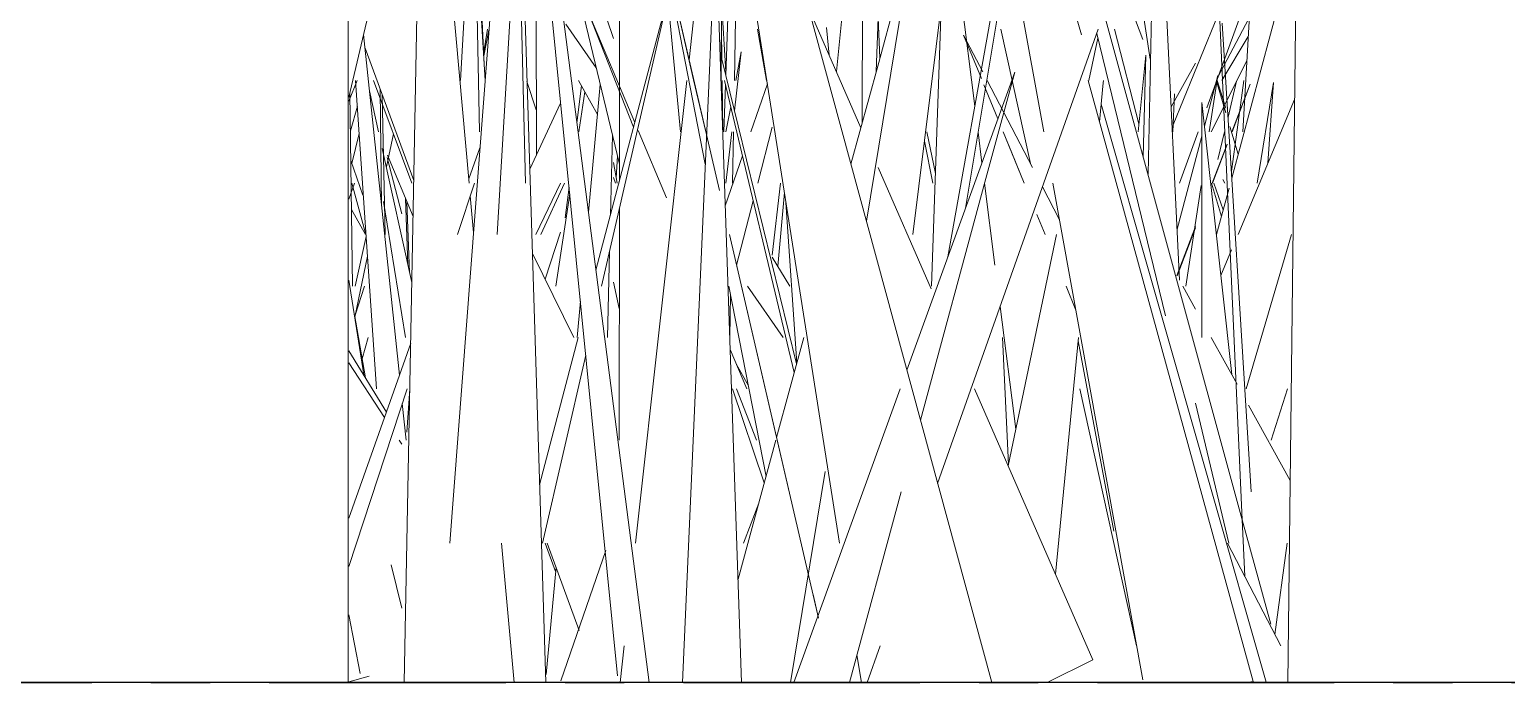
# Model space of a CAD drawing. Header units: millimetres. Extents: x -10020 to 20888, y -4665 to 12339.
# Drawn here: x 2069.8 to 2149.1, y 3048 to 3083 of the extents above; entities that cross this region are included whole.
import ezdxf

# ---------------------------------------------------------------- set-up
doc = ezdxf.new("R2010")
doc.units = ezdxf.units.MM
doc.linetypes.add('Grid Line 1_2_', pattern=[22.225, 12.7, -3.175, 3.175, -3.175])
doc.layers.add('A-FLOR-HRAL', color=11, linetype='Continuous', lineweight=9)
doc.layers.add('G-IMPT', color=8, linetype='Continuous', lineweight=9)

# ---------------------------------------------------------------- blocks, each defined once
blk = doc.blocks.new('Top Rail Type - Top Rail_Internal_-407983-West')
at = {"layer": 'A-FLOR-HRAL'}
blk.add_line((2147.885, 3938.639), (2137.367, 3048), dxfattribs=at)
blk = doc.blocks.new('Railing - 3_4_-V12-West')
at = {"layer": 'A-FLOR-HRAL'}
blk.add_line((2086.948, 3048), (2086.948, 3746.5), dxfattribs=at)
blk = doc.blocks.new('Railing - Railing-408075-West')
blk.add_blockref('Railing - 3_4_-V12-West', (0, 0))
blk = doc.blocks.new('Grass Array - 25_dwg-V24-West')
at = {"layer": 'G-IMPT'}
for p, q in [((2124.27, 3077.552), (2118.215, 3111.055)), ((2086.98, 3079.415), (2094.141, 3110.025)), ((2113.307, 3055.48), (2104.898, 3109.035)), ((2101.497, 3074.912), (2101.517, 3106.995)), ((2101.4, 3048.355), (2095.872, 3104.01)), ((2120.574, 3078.924), (2117.444, 3103.614)), ((2092.404, 3055.48), (2095.881, 3101.287)), ((2102.592, 3100.719), (2104.772, 3077.552)), ((2091.338, 3098.041), (2093.43, 3074.793)), ((2119.129, 3070.841), (2123.744, 3096.655)), ((2123.852, 3096.212), (2120.073, 3073.449)), ((2106.967, 3080.311), (2106.985, 3095.744)), ((2134.922, 3056.737), (2124.18, 3096.144)), ((2113.141, 3080.781), (2114.565, 3094.98)), ((2097.174, 3093.916), (2103.094, 3048)), ((2097.261, 3094.106), (2101.182, 3082.555)), ((2089.952, 3048), (2090.791, 3092.482)), ((2092.962, 3080.311), (2093.702, 3092.613)), ((2096.177, 3091.796), (2097.542, 3048)), ((2094.944, 3072.034), (2096.062, 3091.096)), ((2109.703, 3091.347), (2121.477, 3048)), ((2129.869, 3075.274), (2130.207, 3091.347)), ((2134.922, 3056.737), (2133.381, 3091.077)), ((2134.953, 3077.552), (2135.753, 3091.347)), ((2124.164, 3090.198), (2126.291, 3082.749)), ((2094.234, 3081.181), (2093.782, 3088.617)), ((2093.984, 3077.552), (2093.782, 3088.617)), ((2106.018, 3088.494), (2105.235, 3081.421)), ((2106.344, 3081.248), (2106.663, 3088.545)), ((2108.058, 3048), (2106.663, 3088.545)), ((2131.211, 3077.927), (2135.567, 3088.588)), ((2114.752, 3072.759), (2117.288, 3088.178)), ((2115.359, 3081.085), (2117.288, 3088.178)), ((2129.983, 3081.46), (2128.962, 3088.061)), ((2137.841, 3088.027), (2134.365, 3075.073)), ((2101.498, 3075.815), (2098.77, 3087.158)), ((2103.857, 3087.364), (2106.107, 3075.809)), ((2103.857, 3087.364), (2105.483, 3080.351)), ((2106.862, 3074.401), (2103.857, 3087.364)), ((2114.551, 3086.706), (2114.535, 3078.056)), ((2130.706, 3087.264), (2131.564, 3069.593)), ((2128.268, 3086), (2129.585, 3082.514)), ((2100.241, 3070.13), (2104.204, 3085.214)), ((2102.683, 3078.59), (2104.204, 3085.214)), ((2107.387, 3085.829), (2107.204, 3080.57)), ((2107.671, 3080.311), (2107.77, 3085.829)), ((2117.245, 3072.034), (2118.958, 3085.829)), ((2094.073, 3084.659), (2094.235, 3081.181)), ((2097.021, 3084.414), (2097.041, 3076.312)), ((2106.979, 3084.601), (2107.211, 3080.774)), ((2135.266, 3085.002), (2133.025, 3078.836)), ((2096.245, 3083.569), (2096.459, 3074.793)), ((2099.81, 3084.035), (2102.258, 3077.805)), ((2099.81, 3084.035), (2102.323, 3078.054)), ((2114.456, 3077.764), (2111.634, 3084.238)), ((2115.277, 3080.783), (2115.392, 3083.672)), ((2115.475, 3081.514), (2115.392, 3083.672)), ((2118.76, 3084.234), (2118.256, 3069.275)), ((2133.624, 3080.485), (2135.266, 3083.598)), ((2087.768, 3082.782), (2089.688, 3064.486)), ((2094.209, 3081.747), (2094.42, 3083.07)), ((2094.214, 3081.629), (2094.494, 3083.014)), ((2094.214, 3081.629), (2094.494, 3083.014)), ((2098.63, 3083.336), (2100.253, 3080.994)), ((2106.998, 3081.41), (2106.975, 3083.07)), ((2109.398, 3080.311), (2108.913, 3083.07)), ((2112.619, 3083.144), (2112.753, 3081.671)), ((2127.198, 3083.07), (2118.576, 3058.68)), ((2119.974, 3082.742), (2120.995, 3080.776)), ((2119.974, 3082.742), (2120.928, 3080.406)), ((2120.928, 3080.406), (2119.974, 3082.742)), ((2121.965, 3083.07), (2123.554, 3075.848)), ((2130.808, 3067.677), (2127.114, 3082.832)), ((2129.383, 3077.99), (2128.068, 3083.07)), ((2133.853, 3083.391), (2135.399, 3058.239)), ((2090.46, 3074.935), (2087.846, 3082.039)), ((2126.697, 3080.311), (2127.174, 3082.586)), ((2133.835, 3080.311), (2135.25, 3082.676)), ((2094.234, 3081.181), (2094.287, 3080.311)), ((2106.344, 3081.248), (2104.892, 3048)), ((2111.01, 3065.094), (2106.968, 3081.528)), ((2107.668, 3078.683), (2108.039, 3081.853)), ((2107.745, 3080.311), (2108.039, 3081.853)), ((2129.339, 3077.552), (2129.748, 3081.666)), ((2129.611, 3076.217), (2129.748, 3081.666)), ((2131.112, 3078.898), (2132.425, 3081.229)), ((2135.173, 3081.358), (2133.261, 3077.552)), ((2106.132, 3077.552), (2105.483, 3080.351)), ((2115.359, 3081.085), (2113.924, 3075.808)), ((2116.926, 3064.754), (2122.714, 3080.749)), ((2121.115, 3074.842), (2122.714, 3080.749)), ((2132.896, 3077.854), (2133.615, 3080.57)), ((2133.156, 3077.552), (2133.615, 3080.57)), ((2086.98, 3079.203), (2087.426, 3080.311)), ((2087.175, 3069.275), (2087.033, 3079.639)), ((2088.462, 3063.757), (2087.342, 3080.311)), ((2088.572, 3077.552), (2088.085, 3079.759)), ((2090.349, 3074.793), (2088.303, 3080.311)), ((2088.664, 3079.816), (2088.733, 3073.582)), ((2088.917, 3072.034), (2088.767, 3079.535)), ((2096.537, 3080.246), (2097.035, 3078.734)), ((2099.221, 3078.039), (2099.465, 3080.022)), ((2100.321, 3078.483), (2099.304, 3080.311)), ((2099.647, 3079.694), (2099.328, 3077.552)), ((2100.469, 3080.095), (2099.84, 3073.234)), ((2105.112, 3080.311), (2102.362, 3055.48)), ((2107.05, 3077.552), (2107.012, 3080.311)), ((2107.187, 3080.079), (2107.099, 3077.552)), ((2110.883, 3064.629), (2107.131, 3080.311)), ((2108.55, 3077.552), (2109.438, 3080.12)), ((2121.064, 3080.073), (2121.809, 3078.248)), ((2121.809, 3078.248), (2121.064, 3080.073)), ((2121.237, 3080.311), (2123.665, 3075.635)), ((2126.652, 3080.311), (2135.507, 3048.047)), ((2127.466, 3080.19), (2127.261, 3078.091)), ((2127.466, 3080.19), (2127.478, 3080.311)), ((2131.192, 3077.552), (2131.296, 3079.589)), ((2134.052, 3078.565), (2133.545, 3080.267)), ((2134.041, 3078.824), (2133.581, 3080.311)), ((2134.164, 3078.333), (2134.625, 3080.267)), ((2134.372, 3077.552), (2135.353, 3080.114)), ((2134.38, 3077.552), (2135.353, 3080.114)), ((2134.652, 3077.667), (2135.018, 3080.311)), ((2135.718, 3074.793), (2136.608, 3080.204)), ((2136.307, 3075.871), (2136.608, 3080.204)), ((2087.061, 3077.598), (2087.435, 3078.935)), ((2098.341, 3079.097), (2096.684, 3075.545)), ((2107.218, 3077.552), (2107.473, 3078.886)), ((2136.209, 3048.015), (2127.353, 3079.029)), ((2133.365, 3073.589), (2132.757, 3079.122)), ((2132.758, 3066.516), (2132.757, 3079.122)), ((2134.698, 3072.034), (2137.738, 3079.285)), ((2102.683, 3078.59), (2100.543, 3069.275)), ((2087.142, 3075.845), (2087.534, 3077.471)), ((2088.989, 3075.666), (2089.364, 3077.449)), ((2101.017, 3073.085), (2101.122, 3077.379)), ((2104.022, 3074.011), (2102.501, 3077.632)), ((2107.337, 3075.851), (2107.536, 3077.552)), ((2107.573, 3074.793), (2107.622, 3077.552)), ((2109.703, 3077.802), (2108.925, 3074.793)), ((2118.459, 3075.31), (2117.998, 3077.552)), ((2120.958, 3075.896), (2120.751, 3077.533)), ((2122.093, 3077.552), (2122.557, 3076.416)), ((2123.219, 3074.793), (2122.093, 3077.552)), ((2131.432, 3072.32), (2132.757, 3077.328)), ((2132.558, 3077.552), (2131.556, 3074.793)), ((2133.624, 3076.065), (2133.978, 3077.552)), ((2134.267, 3077.84), (2134.709, 3076.355)), ((2134.652, 3077.667), (2134.342, 3075.437)), ((2090.357, 3069.472), (2088.769, 3076.664)), ((2093.409, 3075.024), (2093.999, 3076.697)), ((2117.869, 3077.058), (2118.317, 3074.793)), ((2123.219, 3074.793), (2122.557, 3076.416)), ((2133.316, 3074.793), (2134.12, 3076.895)), ((2133.332, 3074.793), (2134.121, 3076.871)), ((2087.083, 3076.015), (2087.729, 3074.161)), ((2089.821, 3073.154), (2089.031, 3076.177)), ((2089.055, 3076.295), (2090.424, 3073.004)), ((2101.182, 3075.914), (2101.369, 3074.793)), ((2101.325, 3075.057), (2101.392, 3076.257)), ((2107.178, 3073.588), (2108.102, 3076.257)), ((2107.337, 3075.851), (2107.213, 3074.793)), ((2118.224, 3069.121), (2115.383, 3075.637)), ((2087.288, 3074.793), (2086.98, 3073.943)), ((2087.129, 3074.793), (2087.882, 3072.034)), ((2093.715, 3074.793), (2092.812, 3072.034)), ((2097.006, 3072.034), (2098.343, 3074.793)), ((2097.006, 3072.034), (2098.343, 3074.793)), ((2098.548, 3074.793), (2097.277, 3072.034)), ((2101.281, 3074.793), (2101.182, 3075.107)), ((2109.703, 3070.937), (2110.147, 3074.793)), ((2121.115, 3074.842), (2117.656, 3062.069)), ((2121.655, 3070.401), (2121.098, 3074.793)), ((2129.585, 3048.142), (2124.768, 3074.793)), ((2133.812, 3073.013), (2133.283, 3074.793)), ((2133.907, 3073.369), (2133.406, 3074.793)), ((2133.986, 3074.793), (2133.889, 3074.989)), ((2133.997, 3074.793), (2133.889, 3074.989)), ((2093.491, 3074.111), (2093.669, 3072.141)), ((2098.831, 3074.218), (2098.094, 3069.275)), ((2098.594, 3072.939), (2098.795, 3074.577)), ((2109.995, 3070.35), (2110.354, 3074.291)), ((2124.203, 3074.598), (2125.124, 3072.824)), ((2132.718, 3074.671), (2131.898, 3069.275)), ((2134.217, 3074.525), (2133.549, 3072.034)), ((2087.119, 3073.385), (2087.867, 3072.034)), ((2088.831, 3073.806), (2090.021, 3066.516)), ((2090.148, 3070.417), (2090.021, 3073.972)), ((2090.092, 3073.803), (2090.24, 3070.003)), ((2101.489, 3060.998), (2101.496, 3073.427)), ((2108.679, 3073.842), (2107.79, 3070.402)), ((2111.02, 3065.133), (2110.436, 3073.765)), ((2111.02, 3065.133), (2110.436, 3073.765)), ((2133.365, 3073.589), (2134.361, 3064.528)), ((2124.345, 3072.034), (2123.904, 3073.114)), ((2124.345, 3072.034), (2123.904, 3073.114)), ((2132.425, 3072.468), (2131.423, 3069.85)), ((2131.441, 3069.816), (2132.425, 3072.406)), ((2087.907, 3071.942), (2087.318, 3069.275)), ((2097.507, 3069.641), (2098.341, 3072.173)), ((2110.61, 3058.239), (2107.411, 3072.034)), ((2112.184, 3051.451), (2107.411, 3072.034)), ((2122.36, 3059.632), (2124.961, 3072.034)), ((2137.565, 3072.034), (2135.141, 3063.757)), ((2087.291, 3067.598), (2087.981, 3070.874)), ((2096.825, 3071.015), (2099.059, 3066.516)), ((2100.857, 3066.516), (2100.97, 3071.135)), ((2109.703, 3070.83), (2110.649, 3069.275)), ((2133.777, 3069.837), (2134.353, 3071.212)), ((2087.773, 3064.503), (2086.98, 3069.595)), ((2087.314, 3067.705), (2087.808, 3069.275)), ((2101.182, 3069.49), (2101.493, 3068.073)), ((2107.379, 3069.275), (2109.368, 3059.058)), ((2108.372, 3069.275), (2110.283, 3066.516)), ((2125.999, 3067.982), (2125.471, 3069.275)), ((2125.999, 3067.982), (2125.471, 3069.275)), ((2131.74, 3069.275), (2132.425, 3068.034)), ((2099.403, 3068.46), (2099.225, 3066.516)), ((2107.424, 3066.516), (2107.466, 3068.83)), ((2087.277, 3067.75), (2087.867, 3064.35)), ((2122.772, 3061.594), (2121.936, 3068.185)), ((2086.98, 3056.816), (2090.295, 3066.206)), ((2088.012, 3066.516), (2087.689, 3065.371)), ((2097.212, 3058.603), (2099.291, 3066.516)), ((2111.397, 3066.516), (2109.936, 3061.146)), ((2122.376, 3059.706), (2122.062, 3066.516)), ((2126.133, 3066.516), (2124.895, 3053.817)), ((2126.116, 3066.341), (2128.029, 3056.127)), ((2133.263, 3066.516), (2134.649, 3064.005)), ((2088.989, 3062.507), (2086.98, 3065.805)), ((2099.69, 3065.566), (2097.373, 3055.48)), ((2108.331, 3063.757), (2107.443, 3065.87)), ((2086.98, 3065.158), (2088.889, 3062.221)), ((2108.421, 3063.924), (2107.769, 3065.096)), ((2090.102, 3063.757), (2086.98, 3054.22)), ((2090.097, 3061.432), (2090.242, 3063.757)), ((2107.562, 3063.757), (2109.274, 3058.712)), ((2107.778, 3063.757), (2108.862, 3060.998)), ((2110.864, 3048), (2116.566, 3063.757)), ((2126.902, 3049.214), (2120.562, 3063.757)), ((2126.215, 3063.757), (2129.251, 3049.962)), ((2137.352, 3063.757), (2136.478, 3060.998)), ((2089.847, 3062.976), (2090.054, 3060.998)), ((2132.425, 3062.997), (2134.204, 3055.48)), ((2135.266, 3062.889), (2137.497, 3058.848)), ((2089.683, 3060.998), (2089.821, 3060.787)), ((2109.896, 3060.998), (2107.868, 3053.541)), ((2110.68, 3048), (2112.543, 3059.329)), ((2116.619, 3058.239), (2113.846, 3048)), ((2108.975, 3057.614), (2108.154, 3055.48)), ((2134.922, 3056.737), (2136.456, 3051.129)), ((2134.922, 3056.737), (2135.056, 3053.696)), ((2095.168, 3055.48), (2095.841, 3048)), ((2098.075, 3053.96), (2097.511, 3055.48)), ((2099.343, 3050.796), (2097.62, 3055.48)), ((2098.353, 3048.087), (2100.776, 3055.087)), ((2134.13, 3055.48), (2136.995, 3049.962)), ((2136.674, 3050.579), (2137.338, 3055.48)), ((2089.821, 3051.992), (2089.25, 3054.319)), ((2098.096, 3054.187), (2097.568, 3048.425)), ((2112.184, 3051.451), (2111.889, 3052.721)), ((2086.98, 3051.631), (2087.577, 3048.484)), ((2101.751, 3049.962), (2101.534, 3048)), ((2114.482, 3048), (2114.248, 3049.486)), ((2115.495, 3049.962), (2114.801, 3048)), ((2126.902, 3049.214), (2124.463, 3048)), ((2088.066, 3048.337), (2086.98, 3048.038)), ((2135.266, 3048.01), (2135.507, 3048.047))]:
    blk.add_line(p, q, dxfattribs=at)
blk = doc.blocks.new('Grass Array - Grass Array-V25-West')
blk.add_blockref('Grass Array - 25_dwg-V24-West', (0, 0))

msp = doc.modelspace()

# ---------------------------------------------------------------- linework, layer by layer
msp.add_line((4710.823, 3048), (-7496.271, 3048))
at = {"linetype": 'Grid Line 1_2_'}
msp.add_line((-7496.271, 3048), (19186.713, 3048), dxfattribs=at)

# ---------------------------------------------------------------- block references
for name in ['Top Rail Type - Top Rail_Internal_-407983-West', 'Railing - Railing-408075-West', 'Grass Array - Grass Array-V25-West']:
    msp.add_blockref(name, (0, 0))

doc.saveas('drawing.dxf')
